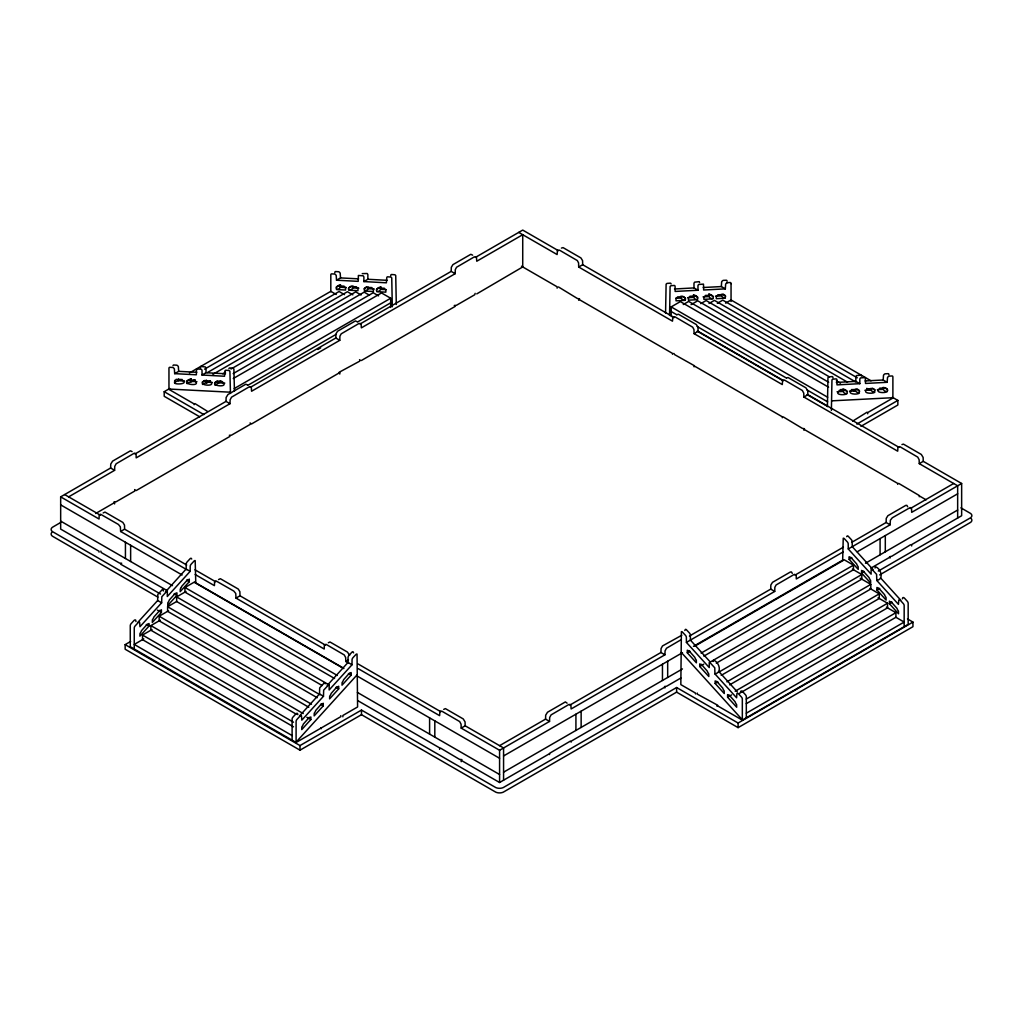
<?xml version="1.0" encoding="UTF-8"?>
<svg xmlns="http://www.w3.org/2000/svg" width="1023" height="1023" viewBox="0 0 1023 1023"><rect width="100%" height="100%" fill="white"/><g stroke="black" fill="none" stroke-linecap="round" stroke-linejoin="round"><path stroke-width="1.5" d="M135.995 621.613L135.663 620.091A2.161 1.253 -60 0 0 134.755 620.002A2.11 1.215 -60 0 0 134.013 620.488L131.072 623.723A2.148 1.24 -60 0 0 130.266 625.782L130.266 646.728L296.095 742.481L340.902 716.611L340.8 715.64M148.987 626.05L149 623.519A3.286 1.893 -60 0 1 148.54 623.928L147.875 624.235A1.458 0.844 -60 0 1 147.465 623.979L141.43 630.731A5.281 3.056 -60 0 1 141.046 631.754L140.547 632.674A4.987 2.877 -60 0 1 139.972 633.454L139.895 636.14L148.974 626.127L146.315 624.593M161.417 612.355L161.429 609.81A3.286 1.893 -60 0 1 160.969 610.232L160.304 610.526A1.458 0.844 -60 0 1 159.895 610.283L153.859 617.035A5.281 3.056 -60 0 1 153.476 618.045L152.977 618.966A4.987 2.877 -60 0 1 152.401 619.759L152.325 622.444L161.404 612.432L157.414 610.13M163.335 590.987L163.335 589.823A1.394 0.806 -60 0 0 163.168 589.389A1.432 0.831 -60 0 0 162.593 589.261L157.836 594.427L157.644 600.514L137.696 622.508M174.601 382.934L174.69 380.415A4.987 2.877 60 0 0 175.265 380.287L175.764 379.942A5.281 3.056 60 0 0 176.148 379.367L182.145 379.495A1.432 0.831 60 0 0 182.58 380.3C190.636 385.39 165.087 384.776 178.59 380.697L184.524 381.016M230.456 393.433L229.906 371.336A1.777 1.023 60 0 0 228.96 370.492L225.866 370.249A2.302 1.33 60 0 0 224.907 371.311L224.523 376.247L202.017 375.019L202.043 370.671A1.394 0.806 60 0 0 201.876 370.045A1.432 0.831 60 0 0 201.288 369.239L196.531 368.907L196.352 374.789L174.677 373.651L174.37 368.983A2.11 1.215 60 0 0 172.721 367.474L169.78 367.308A2.148 1.24 60 0 0 168.961 368.433L168.961 389.392L194.14 403.919L194.14 404.686M176.851 595.335L176.864 592.803A3.286 1.893 -60 0 1 176.404 593.212L175.739 593.519A1.458 0.844 -60 0 1 175.329 593.263L169.294 600.015A5.281 3.056 -60 0 1 168.91 601.038L168.411 601.959A4.987 2.877 -60 0 1 167.836 602.739L167.759 605.437L176.838 595.412L174.179 593.877M178.603 379.073L178.59 380.697M174.677 373.651L178.667 371.349L178.36 366.669A2.11 1.215 60 0 0 176.71 365.173L173.769 365.006A2.148 1.24 60 0 0 173.002 365.684M187.056 381.067L187.119 381.067A4.987 2.877 60 0 0 187.682 380.94L188.194 380.594A5.281 3.056 60 0 0 188.564 380.019L194.549 380.083A1.432 0.831 60 0 0 195.009 380.952C202.592 387.602 176.365 383.945 191.045 378.766M165.381 591.972L186.16 569.018L186.212 564.044A2.302 1.33 -60 0 1 187.171 561.883L190.252 558.571A1.777 1.023 -60 0 1 191.199 558.315L191.723 559.018M181.34 587.343L180.841 588.263A4.987 2.877 -60 0 1 180.265 589.043L180.176 591.678L189.268 581.716L189.293 579.108A3.286 1.893 -60 0 1 188.833 579.517L188.168 579.824A1.458 0.844 -60 0 1 187.759 579.568L181.723 586.32A5.281 3.056 -60 0 1 181.34 587.343M191.032 378.958L191.02 381.349L187.03 383.663M134.256 649.042L134.256 628.084A2.148 1.24 -60 0 1 135.062 626.025L138.003 622.79A2.11 1.215 -60 0 1 139.09 622.227A2.161 1.253 -60 0 1 139.652 622.393L139.972 626.703L161.634 602.816L161.826 596.729L166.583 591.563A1.432 0.831 -60 0 1 167.158 591.69A1.394 0.806 -60 0 1 167.337 592.125L167.299 596.511L190.163 571.333L190.201 566.358A2.302 1.33 -60 0 1 191.16 564.197L194.242 560.873A1.777 1.023 -60 0 1 195.188 560.617L195.751 582.087M200.38 368.011L200.777 366.439L205.291 366.937A1.432 0.831 60 0 1 205.866 367.73A1.394 0.806 60 0 1 206.032 368.37L206.007 372.717L202.017 375.019M202.554 381.873L202.49 381.873A4.987 2.877 60 0 0 203.129 381.758L203.628 381.413A5.281 3.056 60 0 0 204.012 380.837L209.984 380.888A1.432 0.831 60 0 0 210.444 381.771C217.145 387.538 194.319 385.172 205.15 380.339M206.467 380.108L206.454 382.167L202.464 384.469M214.983 382.525L214.92 382.525A4.987 2.877 60 0 0 215.546 382.41L216.058 382.065A5.281 3.056 60 0 0 216.428 381.489L222.439 381.605A1.432 0.831 60 0 0 222.873 382.423C229.523 388.241 206.748 385.786 217.579 380.991M218.896 381.195L218.884 382.819L214.894 385.121M297.846 714.655L297.514 713.53A2.11 1.215 -60 0 0 295.864 713.926L292.923 717.161A2.148 1.24 -60 0 0 292.105 719.22L292.105 740.179M323.255 705.793L323.268 703.261L322.143 703.977A1.432 0.831 -60 0 1 321.708 703.671L315.711 710.474A5.281 3.056 -60 0 1 315.327 711.496L314.828 712.417A4.987 2.877 -60 0 1 314.253 713.197L314.163 715.883L323.255 705.87L320.595 704.336M325.186 683.824L325.186 683.262A1.394 0.806 -60 0 0 325.02 682.827A1.432 0.831 -60 0 0 324.432 682.699L319.675 687.865L319.496 693.952L299.534 715.947M392.308 306.772L391.745 277.898A1.777 1.023 60 0 0 390.799 277.054L387.717 276.811A2.302 1.33 60 0 0 386.758 277.872L386.374 282.808L363.856 281.581L363.894 277.233A1.394 0.806 60 0 0 363.715 276.594A1.432 0.831 60 0 0 363.139 275.801L358.382 275.468L358.191 281.351L336.529 280.212L336.209 275.532A2.11 1.215 60 0 0 334.559 274.036L331.746 273.87A2.148 1.24 60 0 0 330.813 274.995L330.813 291.734M340.467 284.663C330.48 288.064 340.851 292.936 340.454 284.867M336.529 280.212L340.518 277.911L340.199 273.231A2.11 1.215 60 0 0 338.549 271.734L335.736 271.568A2.148 1.24 60 0 0 334.802 272.693M327.219 685.41L348.012 662.469L348.05 657.495A2.302 1.33 -60 0 1 349.022 655.334L352.104 652.009A1.777 1.023 -60 0 1 353.05 651.753L353.6 652.866M351.567 286.082C343.408 289.957 353.753 292.322 352.884 285.852M296.095 742.481L296.095 721.535A2.148 1.24 -60 0 1 296.913 719.463L299.854 716.228A2.11 1.215 -60 0 1 301.478 715.831L301.811 720.154L323.485 696.267L323.664 690.167L328.434 685.001A1.432 0.831 -60 0 1 329.01 685.129A1.394 0.806 -60 0 1 329.176 685.576L329.15 689.95L352.002 664.771L352.053 659.797A2.302 1.33 -60 0 1 353.012 657.636L356.094 654.311A1.777 1.023 -60 0 1 357.04 654.068L357.59 706.97L342.858 715.486L342.858 716.816M363.856 281.581L367.845 279.279L367.884 274.931A1.394 0.806 60 0 0 367.717 274.292A1.432 0.831 60 0 0 367.129 273.499L362.244 273.627M367.001 286.9C359.815 289.662 368.28 293.141 368.318 287.092M380.761 286.785C370.774 290.174 381.144 295.059 380.748 286.977M390.748 275.75L390.748 275.558A2.302 1.33 60 0 1 391.707 274.509L394.788 274.752A1.777 1.023 60 0 1 395.735 275.583L396.297 304.458M740.575 692.098L740.908 691.164A2.161 1.253 60 0 1 741.483 690.998A2.11 1.215 60 0 1 742.557 691.561L745.498 694.796A2.148 1.24 60 0 1 746.317 696.868L746.317 717.814M684.822 630.5L685.384 629.401A1.777 1.023 60 0 1 686.318 629.644L689.412 632.968A2.302 1.33 60 0 1 690.372 635.13L690.41 640.104L710.154 661.894M682.431 296.197C690.576 300.071 680.244 302.45 681.113 295.967M693.517 294.777C703.504 298.179 693.146 303.051 693.53 294.982M708.965 293.972C718.939 297.373 708.581 302.245 708.977 294.176M722.724 294.087C729.898 296.849 721.432 300.34 721.407 294.292M842.939 388.881C852.555 391.835 843.208 397.384 842.952 389.418M856.699 388.996C863.885 391.758 855.42 395.236 855.394 389.188M872.133 388.177C879.32 390.939 870.854 394.43 870.829 388.382M884.563 387.525C892.721 391.4 882.376 393.765 883.245 387.295M189.268 581.716L186.608 580.182M310.826 719.565L310.851 716.957L309.726 717.673A1.432 0.831 -60 0 1 309.278 717.366L303.281 724.169A5.281 3.056 -60 0 1 302.898 725.192L302.399 726.113A4.987 2.877 -60 0 1 301.823 726.893L301.747 729.591L310.826 719.565L306.836 717.264M338.69 688.863L338.715 686.241L337.59 686.957A1.432 0.831 -60 0 1 337.142 686.65L331.145 693.466A5.281 3.056 -60 0 1 330.761 694.476L330.263 695.397A4.987 2.877 -60 0 1 329.687 696.177L329.611 698.875L338.69 688.863L336.03 687.328M351.119 675.167L351.132 672.546L350.007 673.262A1.432 0.831 -60 0 1 349.572 672.955L343.575 679.758A5.281 3.056 -60 0 1 343.191 680.781L342.692 681.702A4.987 2.877 -60 0 1 342.117 682.482L342.027 685.18L351.119 675.167L348.459 673.62M194.92 403.574L207.247 411.195M898.654 483.38L919.063 495.413M846.699 536.666L847.223 535.95A1.777 1.023 60 0 1 848.169 536.205L851.251 539.53A2.302 1.33 60 0 1 852.21 541.691L852.261 546.666L873.041 569.606M558.468 286.952L577.42 298.511L579.568 298.895M103.17 512.945L104.985 512.088L122.85 522.408L124.499 525.08L124.614 529.172L186.698 565.016M218.551 579.568L220.367 578.711L238.244 589.031L239.881 591.703L240.009 595.795L325.467 645.129M328.332 642.764L329.981 641.984L347.411 652.047L349.661 655.27M443.726 709.387L445.376 708.607L463.24 718.926L465.056 721.88L465.184 725.806L503.572 747.966L503.572 780.204M561.422 248.09L563.059 247.617L580.923 257.937L582.573 260.622L582.688 264.714L673.748 317.283M676.804 314.7L678.441 314.24L696.318 324.56L697.955 327.232L698.082 331.324L783.541 380.671M786.572 377.935L788.055 377.525L805.932 387.845L807.735 390.799L807.876 394.712L898.923 447.281M901.954 444.557L903.45 444.135L921.314 454.455L923.13 457.422L923.258 461.335L961.646 483.495L961.646 515.733L911.685 544.581L911.685 545.95M297.092 741.048L357.142 674.796M673.863 353.421L674.592 354.61L694.259 365.646M189.421 372.96L330.813 291.338L336.247 294.483M199.741 416.809L164.204 396.297L164.204 391.694L169.716 388.51M204.562 369.162L339.073 291.504L344.508 294.637M190.956 382.065L195.073 379.686M207.426 372.551L347.436 291.721L352.845 294.841M212.95 374.303L355.71 291.887L361.093 294.982M206.301 383.293L210.418 380.914M222.771 373.779L225.52 372.193M231.006 369.022L364.162 292.156L369.469 295.212M218.091 382.308L220.827 380.722M233.18 373.587L373.19 292.757L378.574 295.864M233.257 378.536L381.515 292.949L390.684 298.243L390.684 307.463M234.19 388.587L390.684 298.243M247.924 385.275L335.774 334.547M357.73 321.874L390.684 302.846M99.052 552.126L99.052 551.256L60.664 529.096L60.664 496.858L110.625 468.01L114.614 470.324L114.742 466.398L116.149 463.777L134.422 453.125L136.072 453.905L136.187 457.869L229.996 403.701L230.124 399.788L231.543 397.167L249.395 386.745L251.3 386.924L251.568 391.246L339.789 340.314L339.905 336.222L341.183 333.843L358.983 323.473L361.068 323.69L361.362 327.859L455.184 273.691L455.299 269.599L456.578 267.233L474.378 256.85L476.449 257.067L476.756 261.236L522.727 234.702L522.727 266.939L476.756 293.895M134.959 453.969L226.006 401.4L229.996 403.701M250.341 387.346L335.8 338.012L339.789 340.314M360.134 323.959L451.194 271.389L455.184 273.691M475.465 257.374L522.727 230.085L558.379 250.673M317.923 349.457L320.672 347.884M68.643 496.858L114.614 470.324M60.613 522.51L52.378 527.305A6.048 3.491 0 0 0 52.378 531.564L160.534 594.043M95.689 513.482L114.614 502.562L114.614 503.917M60.664 496.858L99.052 519.019L99.18 515.26L100.586 514.262L118.438 524.454L120.343 526.845L120.624 531.487L124.614 529.172M518.738 232.4L557.126 254.561L557.42 250.392L559.504 250.175L577.304 260.545L578.583 262.924L578.698 267.016L582.688 264.714M100.829 551.128L101.226 552.522L119.614 563.123L121.711 563.238M334.572 678.492L184.958 592.112L184.958 587.496L194.127 582.202L343.741 668.582M673.927 317.705L671.178 316.12L671.178 306.9L680.346 301.606L828.592 387.193M322.143 685.525L176.634 601.524L176.634 596.908L186.058 591.473M683.274 304.522L688.658 301.414L828.668 382.244M317.22 697.724L167.606 611.345L167.606 606.729L176.889 601.371M691.062 304.637L697.699 300.8L829.474 376.886M308.767 707.213L159.153 620.833L159.153 616.217L168.565 610.782M700.768 303.639L706.151 300.532L847.53 382.167M296.389 714.22L150.88 630.219L150.88 625.603L160.342 620.143M709.016 303.486L714.412 300.366L855.803 382.001M907.478 618.928L912.951 622.086L912.951 626.69L738.107 727.634L676.612 692.136L503.214 792.198A6.048 3.491 0 0 1 495.848 792.198L361.49 714.681L299.995 750.179L125.151 649.234L125.151 644.631L130.624 641.472M293.511 726.829L142.517 639.656L142.517 635.04L152.031 629.554M717.34 303.294L722.775 300.148L857.3 377.819M143.783 638.927L134.256 644.426L292.105 735.563M725.601 303.128L731.049 299.995L871.059 380.825M195.124 574.491L214.434 585.642L214.561 581.87L215.968 580.885L233.832 591.077L235.738 593.468L236.006 598.097L240.009 595.795M578.698 267.016L672.507 321.171L672.814 317.002L674.886 316.785L692.686 327.168L693.965 329.534L694.08 333.639L698.082 331.324M236.006 598.097L324.227 649.03L324.342 645.078L325.992 644.298L344.265 654.95L345.672 657.572L345.8 661.485L348.459 659.95M694.08 333.639L782.301 384.571L782.582 380.249L784.488 380.057L802.339 390.479L803.746 393.101L803.873 397.026L807.876 394.712M852.632 421.169L867.044 412.205M125.151 644.631L299.995 745.575L361.49 710.064L495.848 787.595A6.048 3.491 0 0 0 503.214 787.595L676.612 687.52L738.107 723.031L912.951 622.086M856.852 424.085L897.849 400.415L897.849 405.018L860.944 426.322M358.216 668.658L439.621 715.652L439.89 711.33L441.795 711.151L459.659 721.56L461.066 724.194L461.194 728.107L465.184 725.806M803.873 397.026L897.695 451.181L897.964 446.859L899.869 446.68L917.733 457.102L919.14 459.723L919.268 463.636L923.258 461.335M461.948 759.616L459.544 759.386L440.568 748.107M680.423 640.104L666.472 648.262L665.065 650.884L664.937 654.81L571.115 708.965L570.847 704.655L568.941 704.463L551.077 714.885L549.671 717.507L549.543 721.42L499.582 750.268L461.194 728.107M499.582 745.665L545.553 719.118L549.543 721.42M569.888 705.077L660.935 652.508L664.937 654.81M689.4 636.063L770.728 589.12L774.731 591.422L774.846 587.33L776.112 584.951L794.36 574.338L796.175 575.195L796.303 578.967L843.208 551.883M795.063 575.067L843.348 547.19M851.635 542.407L886.123 522.497L890.112 524.799L848.272 548.967L871.123 574.146L871.097 569.773A1.394 0.806 60 0 1 871.264 569.325A1.432 0.831 60 0 1 871.839 569.197L876.596 574.363L876.788 580.463L898.463 604.35L898.769 600.028A2.161 1.253 60 0 1 900.445 600.437L903.36 603.66A2.148 1.24 60 0 1 904.166 605.731L904.166 626.677M910.393 508.482L953.666 483.495M902.427 598.851L902.759 597.726A2.161 1.253 60 0 1 904.434 598.135L907.35 601.358A2.148 1.24 60 0 1 908.168 603.417L908.168 624.375L742.327 720.115L742.327 699.169A2.148 1.24 60 0 0 741.509 697.111L738.568 693.875A2.11 1.215 60 0 0 737.826 693.377A2.161 1.253 60 0 0 736.918 693.466L736.611 697.788L714.936 673.901L714.757 667.802L710 662.635A1.432 0.831 60 0 0 709.412 662.776A1.394 0.806 60 0 0 709.246 663.211L709.271 667.584L686.42 642.406L690.41 640.104M690.64 639.963L774.731 591.422M961.646 483.495L911.685 512.344L911.557 508.572L910.15 507.574L892.299 517.779L890.381 520.17L890.112 524.799M503.572 755.959L682.456 652.687M693.466 646.331L843.451 559.734M857.21 551.793L957.656 493.802M694.681 646.229L844.307 559.837L853.476 565.131L853.476 569.747L703.85 656.127M687.303 652.802L687.29 650.18L688.415 650.897A1.432 0.831 60 0 0 688.85 650.59L694.86 657.405A5.281 3.056 60 0 0 695.231 658.416L695.73 659.336A4.987 2.877 60 0 0 696.305 660.116L696.394 662.814L687.303 652.802L689.975 651.267M849.141 559.274L849.128 556.742A3.286 1.893 60 0 0 849.589 557.164L850.254 557.458A1.458 0.844 60 0 0 850.676 557.203L856.699 563.967A5.281 3.056 60 0 0 857.082 564.977L857.581 565.898A4.987 2.877 60 0 0 858.156 566.678L858.233 569.376L849.154 559.364L851.814 557.816M701.113 653.109L853.476 565.131M503.572 772.199L682.456 668.927M865.458 563.264L957.656 510.042M699.732 666.497L699.719 663.876L700.845 664.592A1.432 0.831 60 0 0 701.279 664.285L707.277 671.101A5.281 3.056 60 0 0 707.66 672.111L708.159 673.032A4.987 2.877 60 0 0 708.734 673.825L708.824 676.51L699.732 666.497L703.722 664.196M861.571 572.982L861.558 570.438A3.286 1.893 60 0 0 862.018 570.86L862.683 571.154A1.458 0.844 60 0 0 863.092 570.898L869.128 577.663A5.281 3.056 60 0 0 869.512 578.673L870.01 579.593A4.987 2.877 60 0 0 870.586 580.373L870.663 583.072L861.583 573.059L864.243 571.525M461.194 761.713L461.194 760.345L499.582 782.505L549.543 753.657L549.543 754.526M870.803 568.187L890.112 557.036L890.112 557.983M680.87 678.019L666.612 686.254L664.502 686.51M709.425 662.508L861.788 574.542L861.788 579.159L716.292 663.16M878.284 571.09L970.622 517.74A6.048 3.491 0 0 0 970.622 513.482L960.929 507.843M879.652 574.913L970.622 522.344A6.048 3.491 0 0 0 971.236 518.661M714.936 673.901C722.417 672.597 719.131 662.354 713.99 660.334A1.432 0.831 60 0 0 713.402 660.462A1.394 0.806 60 0 0 713.236 660.909L713.236 661.459M876.788 580.463C884.256 579.159 880.995 568.903 875.829 566.895A1.432 0.831 60 0 0 875.253 567.023A1.394 0.806 60 0 0 875.087 567.458L875.087 568.021M718.453 672.341L870.816 584.376L870.816 588.979L721.202 675.359M697.302 693.095L697.213 694.067L717.698 705.243M715.167 683.428L715.154 680.896L716.279 681.612A1.432 0.831 60 0 0 716.714 681.305L722.724 688.108A5.281 3.056 60 0 0 723.095 689.131L723.593 690.052A4.987 2.877 60 0 0 724.169 690.832L724.258 693.53L715.167 683.517L717.839 681.97M877.018 590.066L876.992 587.458A3.286 1.893 60 0 0 877.453 587.867L878.118 588.174A1.458 0.844 60 0 0 878.54 587.918L884.563 594.67A5.281 3.056 60 0 0 884.946 595.693L885.445 596.614A4.987 2.877 60 0 0 886.02 597.394L886.097 600.079L877.018 590.066L879.678 588.532M726.905 681.83L879.269 593.864L879.269 598.468L729.655 684.847M735.179 691.216L887.542 603.25L887.542 607.854L739.297 693.441M727.596 697.213L727.583 694.591L728.708 695.308A1.432 0.831 60 0 0 729.143 695.001L735.141 701.816A5.281 3.056 60 0 0 735.524 702.827L736.023 703.747A4.987 2.877 60 0 0 736.598 704.527L736.688 707.225L727.596 697.213L731.586 694.898M889.435 603.685L889.422 601.153A3.286 1.893 60 0 0 889.882 601.562L890.547 601.869A1.458 0.844 60 0 0 890.956 601.614L896.992 608.365A5.281 3.056 60 0 0 897.376 609.388L897.874 610.309A4.987 2.877 60 0 0 898.45 611.089L898.526 613.787L889.447 603.762L892.107 602.227M746.279 699.067L895.905 612.687L895.905 617.291L746.279 703.671M746.317 713.197L904.166 622.061L896.007 617.355M804.487 428.727L802.339 428.368L783.196 416.86M727.315 282.68A2.161 1.253 -60 0 0 725.639 284.189L725.333 288.87L703.658 290.008L703.479 284.125L698.709 284.458A1.432 0.831 -60 0 0 698.134 285.251A1.394 0.806 -60 0 0 697.967 285.89L697.993 290.238L694.003 287.923L674.515 288.998M697.993 290.238L675.142 291.44L675.09 286.517A2.302 1.33 -60 0 0 674.131 285.468L671.05 285.711A1.777 1.023 -60 0 0 670.103 286.542L669.554 315.429M867.709 413.791L867.709 412.576L892.887 398.037L892.887 377.091A2.148 1.24 -60 0 0 892.082 375.965L889.14 376.132A2.161 1.253 -60 0 0 887.491 377.628L887.184 382.308L865.509 383.446L865.317 377.564L860.56 377.896A1.432 0.831 -60 0 0 859.985 378.689A1.394 0.806 -60 0 0 859.806 379.328L859.844 383.676L855.855 381.374L836.354 382.436M859.844 383.676L836.98 384.878L836.942 379.968A2.302 1.33 -60 0 0 835.983 378.906L832.901 379.149A1.777 1.023 -60 0 0 831.955 379.993L831.392 410.402M727.289 282.693L730.23 282.527A2.148 1.24 -60 0 1 731.049 283.652M703.236 287.514L721.343 286.568L725.333 288.87M675.896 298.307L681.126 298.025M687.622 297.693L693.543 297.373M703.057 296.875L708.99 296.568M715.486 296.222L721.407 295.916M685.116 300.327L676.024 300.813L676.011 298.217A3.286 1.893 -60 0 0 676.472 298.102L677.136 297.629A1.458 0.844 -60 0 0 677.546 296.9L683.581 296.696A5.281 3.056 -60 0 0 683.952 297.271L684.451 297.616A4.987 2.877 -60 0 0 685.026 297.744L685.09 297.744M697.545 299.675L688.453 300.161L688.441 297.565A3.286 1.893 -60 0 0 688.888 297.45L689.566 296.977A1.458 0.844 -60 0 0 689.975 296.248L695.998 296.043A5.281 3.056 -60 0 0 696.382 296.619L696.88 296.964A4.987 2.877 -60 0 0 697.456 297.092L697.52 297.092M712.98 298.869L703.888 299.343L703.875 296.76A3.286 1.893 -60 0 0 704.336 296.644L705 296.171A1.458 0.844 -60 0 0 705.41 295.442L711.445 295.238A5.281 3.056 -60 0 0 711.816 295.813L712.315 296.159A4.987 2.877 -60 0 0 712.89 296.274L712.954 296.274M725.409 298.217L716.317 298.69L716.305 296.107A3.286 1.893 -60 0 0 716.752 295.992L717.43 295.519A1.458 0.844 -60 0 0 717.839 294.79L723.862 294.586A5.281 3.056 -60 0 0 724.246 295.161L724.744 295.506A4.987 2.877 -60 0 0 725.32 295.621L725.384 295.621M865.087 380.952L883.181 380.006L887.184 382.308M837.044 391.783L842.965 391.464M849.474 391.131L855.394 390.812M864.908 390.313L870.829 390.006M877.338 389.661L883.258 389.354M846.954 393.778C844.154 395.581 834.077 394.725 838.975 391.08A1.432 0.831 -60 0 0 839.423 390.262L845.42 390.134A5.281 3.056 -60 0 0 845.804 390.709L846.302 391.055A4.987 2.877 -60 0 0 846.878 391.182L846.929 391.182M859.384 393.126C856.609 395.159 846.481 393.868 851.405 390.428A1.432 0.831 -60 0 0 851.852 389.61L857.849 389.482A5.281 3.056 -60 0 0 858.233 390.057L858.732 390.402A4.987 2.877 -60 0 0 859.307 390.53L859.358 390.53M874.818 392.308C872.018 394.124 861.941 393.267 866.839 389.61A1.432 0.831 -60 0 0 867.287 388.804L873.284 388.676A5.281 3.056 -60 0 0 873.668 389.251L874.166 389.597A4.987 2.877 -60 0 0 874.742 389.712L874.793 389.725M887.248 391.656C884.447 393.471 874.371 392.615 879.269 388.957A1.432 0.831 -60 0 0 879.716 388.152L885.713 388.024A5.281 3.056 -60 0 0 886.097 388.599L886.596 388.945A4.987 2.877 -60 0 0 887.171 389.06L887.222 389.072M831.852 400.837L891.903 397.755M336.477 286.977L336.529 286.964A4.987 2.877 60 0 0 337.104 286.849L337.603 286.504A5.281 3.056 60 0 0 337.986 285.928L344.022 286.133A1.458 0.844 60 0 0 344.431 286.862L345.096 287.335A3.286 1.893 60 0 0 345.557 287.45L345.531 290.046L336.452 289.56M348.907 287.629L348.958 287.616A4.987 2.877 60 0 0 349.534 287.501L350.032 287.156A5.281 3.056 60 0 0 350.416 286.581L356.452 286.785A1.458 0.844 60 0 0 356.861 287.514L357.526 287.987A3.286 1.893 60 0 0 357.986 288.102L357.96 290.698L348.881 290.212M364.341 288.435L364.393 288.435A4.987 2.877 60 0 0 364.968 288.307L365.467 287.974A5.281 3.056 60 0 0 365.85 287.386L371.886 287.591A1.458 0.844 60 0 0 372.295 288.32L372.96 288.793A3.286 1.893 60 0 0 373.421 288.908L373.395 291.504L364.316 291.031M376.771 289.087L376.822 289.087A4.987 2.877 60 0 0 377.397 288.959L377.896 288.627A5.281 3.056 60 0 0 378.28 288.038L384.316 288.243A1.458 0.844 60 0 0 384.725 288.972L385.39 289.445A3.286 1.893 60 0 0 385.85 289.56L385.824 292.156L376.745 291.683M549.671 753.248L570.361 741.138M169.946 389.098L229.996 392.18M340.518 277.911L358.613 278.857M387.346 280.34L367.845 279.279M340.442 287.258L346.362 287.565M352.871 287.911L357.602 288.154M358.088 288.179L358.792 288.217M368.306 288.716L374.226 289.036M380.735 289.368L385.952 289.65M178.667 371.349L196.774 372.295M225.495 373.779L206.007 372.717M191.02 381.349L196.94 381.669M206.454 382.167L212.388 382.474M218.884 382.819L224.804 383.126M320.749 727.877L321.286 728.708M681.766 635.27L662.482 645.961L661.063 648.582L660.935 652.508M339.163 372.27L359.482 361.285L360.352 360.313L359.521 359.7M889.524 556.742L891.826 556.231L910.56 544.735M892.337 397.231L897.849 400.415M866.775 388.344L869.524 389.916M836.328 380.85L840.446 383.229M851.43 389.558L854.179 391.144M841.021 389.379L843.77 390.965M671.178 306.9L827.658 397.244M671.178 311.504L676.663 314.675M697.251 326.567L786.482 378.075M807.07 389.968L827.658 401.847M697.251 331.171L782.365 380.313M807.07 394.571L827.658 406.463M919.268 463.636L957.656 485.81L957.656 518.034M521.474 266.21L557.126 286.798L557.126 288.154M926.122 499.838L919.268 495.874L919.268 496.73M475.158 293.345L474.762 294.726L456.373 305.34L454.276 305.455M852.376 569.108L861.788 574.542M860.215 578.251L870.816 584.376M869.857 588.43L879.269 593.864M878.079 597.79L887.542 603.25M886.391 607.189L895.905 612.687M250.085 422.934L250.878 423.548L249.996 424.507L231.441 435.197L229.331 435.274M742.327 720.115L717.136 705.576L717.136 706.343M164.204 391.694L203.833 414.571M134.665 489.569L135.445 490.183L134.576 491.142L116.162 501.756L114.039 501.833M64.654 494.557L100.292 515.132M194.971 569.798L215.674 581.742M358.076 663.965L440.849 711.752M186.16 569.018L190.163 571.333M348.012 662.469L352.002 664.771M120.624 531.487L186.838 569.709M345.8 661.485L348.562 663.083M60.664 504.863L182.12 574.99M194.549 582.151L343.613 668.224M357.411 676.19L499.582 758.273M184.958 587.496L337.321 675.461M60.664 521.103L172.465 585.642M357.411 692.43L499.582 774.513M167.529 590.795L120.624 564.184M358.216 700.896L439.621 747.89L439.621 749.386M176.634 596.908L328.997 684.873M157.849 597.112L52.378 536.167A6.048 3.491 0 0 1 51.764 532.484M157.644 600.514L161.634 602.816M319.496 693.952L323.485 696.267M167.606 606.729L319.969 694.707M159.153 616.217L311.516 704.195M150.88 625.603L303.243 713.568M142.517 635.04L293.511 722.212M880.777 578.148L900.726 600.143M718.926 671.6L737.276 691.817M681.292 652.431L741.343 718.683M472.639 255.162L470.823 254.305L452.946 264.625L451.309 267.297L451.194 271.389M357.244 321.785L355.429 320.928L337.564 331.235L335.915 333.92L335.8 338.012M247.464 384.98L245.827 384.2L227.95 394.52L226.134 397.474L226.006 401.4M132.082 451.603L130.433 450.823L112.568 461.143L110.753 464.097L110.625 468.01M907.67 506.756L906.864 505.362L905.751 505.413L887.874 515.72L886.238 518.405L886.123 522.497M792.275 573.379L791.482 571.972L790.357 572.023L772.493 582.343L770.843 585.015L770.728 589.12M567.1 703.146L565.361 701.931L547.497 712.251L545.681 715.205L545.553 719.118M832.952 377.845L832.952 377.653A2.302 1.33 -60 0 0 831.993 376.605L828.911 376.848A1.777 1.023 -60 0 0 827.965 377.679L827.402 406.566M883.181 380.006L883.501 375.326A2.161 1.253 -60 0 1 885.164 373.817L888.092 373.664A2.148 1.24 -60 0 1 888.897 374.789M861.468 376.016L860.97 375.083L856.571 375.594A1.432 0.831 -60 0 0 855.995 376.387A1.394 0.806 -60 0 0 855.816 377.027L855.855 381.374M848.272 548.967L848.22 543.993A2.302 1.33 60 0 0 847.261 541.832L844.18 538.507A1.777 1.023 60 0 0 843.233 538.264L842.671 559.722M721.343 286.568L721.65 281.888A2.161 1.253 -60 0 1 723.325 280.366L726.24 280.225A2.148 1.24 -60 0 1 727.059 281.351M699.617 282.578L699.233 281.657L694.719 282.143A1.432 0.831 -60 0 0 694.144 282.949A1.394 0.806 -60 0 0 693.978 283.588L694.003 287.923M686.42 642.406L686.369 637.431A2.302 1.33 60 0 0 685.41 635.27L682.328 631.958A1.777 1.023 60 0 0 681.382 631.702L680.832 684.617L695.563 693.121L695.563 693.965M897.695 484.365L897.695 483.419L803.873 429.251L803.873 430.12M885.304 535.566L885.304 551.806M880.087 538.584L880.087 554.824M782.301 417.742L782.301 416.796L694.08 365.863L694.08 366.809M738.107 723.031L738.107 727.634M731.049 283.652L731.049 301.465M676.612 687.52L676.612 692.136M672.507 354.278L672.507 353.408L578.698 299.253L578.698 300.199M667.674 661.216L667.674 677.456M665.564 313.115L666.114 284.241A1.777 1.023 -60 0 1 667.06 283.409L670.142 283.166A2.302 1.33 -60 0 1 671.075 283.972M664.937 687.904L664.937 687.047L571.115 741.202L571.115 742.148M662.456 664.234L662.456 680.474M581.141 711.177L581.141 727.417M575.923 714.195L575.923 730.435M499.582 750.268L499.582 782.505M455.184 306.389L361.362 360.518M434.813 720.87L434.813 737.11M429.596 717.865L429.596 734.105M361.49 710.064L361.49 714.681M339.789 374.047L339.789 372.551L251.568 423.944M299.995 745.575L299.995 750.179M234.446 391.131L233.896 369.034A1.777 1.023 60 0 0 232.95 368.19L229.868 367.948A2.302 1.33 60 0 0 228.935 368.753M229.996 436.361L136.187 490.567M130.637 545.259L130.637 561.499M125.433 542.254L125.433 558.494"/></g></svg>
